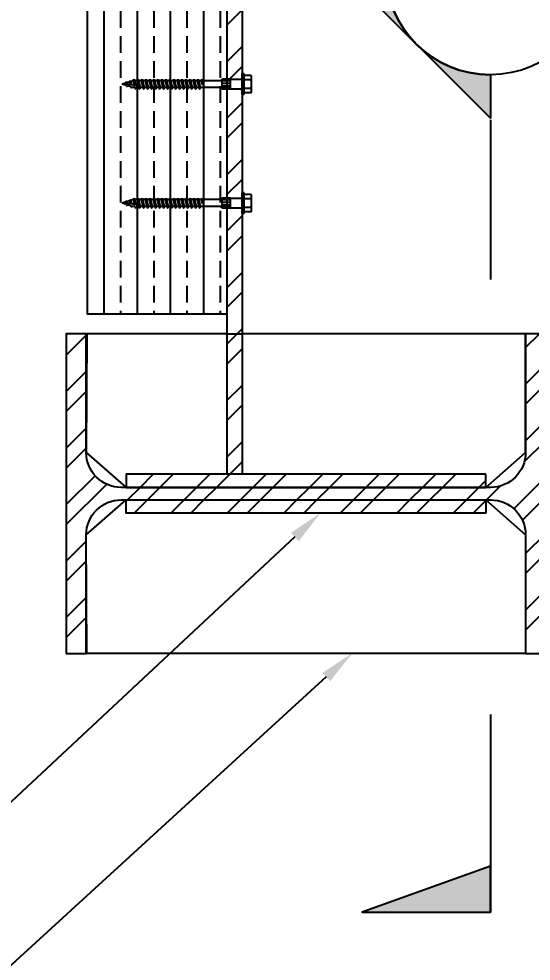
# Model space of a CAD drawing. Header units: inches. Extents: x -16404 to 14624, y -1591 to 16152.
# Drawn here: x -9013.46 to -9000.63, y 7972.56 to 7996.15 of the extents above; entities that cross this region are included whole.
import ezdxf
from ezdxf import colors
from ezdxf.entities.mleader import LeaderData, LeaderLine
from ezdxf.enums import TextEntityAlignment as Align
from ezdxf.math import Vec2, Vec3

# ---------------------------------------------------------------- set-up
doc = ezdxf.new("R2010")
doc.units = ezdxf.units.IN
doc.header["$LTSCALE"] = 24
doc.header["$MEASUREMENT"] = 0
doc.linetypes.add('HIDDEN8', pattern=[0.04625, 0.03125, -0.015])
doc.linetypes.add('PHANTOM2', pattern=[1.25, 0.625, -0.125, 0.125, -0.125, 0.125, -0.125])
doc.layers.get('0').update_dxf_attribs({"linetype": 'CONTINUOUS'})
for name, color, linetype in [('S-ANNO-NOTE', 4, 'CONTINUOUS'), ('S-DETL-SYMB', 4, 'CONTINUOUS'), ('S-DETL-SYMB @ 1', 4, 'CONTINUOUS'), ('S-FASTENERS', 1, 'CONTINUOUS'), ('S-SIMPSON', 2, 'CONTINUOUS'), ('S-STEEL', 4, 'CONTINUOUS'), ('S-WOOD', 3, 'CONTINUOUS')]:
    doc.layers.add(name, color=color, linetype=linetype)
doc.layers.add('S-HATCH1', color=1, linetype='CONTINUOUS', transparency=0.5)
doc.styles.add('Arial', font='arial.ttf', dxfattribs={"width": 0.85})
pattern_1 = [(45, (-12185.90695303211, 6181.636745891378), (-0.7071067811865476, 0.7071067811865476), []), (45, (-12185.90695303211, 6182.136745891378), (-0.7071067811865476, 0.7071067811865476), [])]

# ---------------------------------------------------------------- blocks, each defined once
blk = doc.blocks.new('_Integral')
at = {"color": 0, "linetype": 'ByBlock', "lineweight": -2}
for centre, start, end in [((0.44488802, -0.09133463), 101.9999999980396, 167.9999999799194), ((-0.44488802, 0.09133463), 282.0000000215427, 348.0000000034225)]:
    blk.add_arc(centre, 0.45416667, start, end, dxfattribs=at)
blk = doc.blocks.new('SDS.25X3-f')
at = {"layer": 'S-SIMPSON'}
for p, q in [((0.1623797632096284, 0.2400000000000091), (-0.1623797632096284, 0.2400000000000091)), ((0.2600000000002183, 0.04999999999995453), (-0.2600000000002183, 0.04999999999995453)), ((-0.2600000000002183, 0.04999999999995453), (-0.2600000000002183, 0)), ((0.2600000000002183, 0), (-0.2600000000002183, 0)), ((-0.2165063509460197, 0.2243750000000091), (-0.2165063509460197, 0.04999999999995453)), ((-0.1082531754732372, 0.2243750000000091), (-0.1082531754732372, 0.04999999999995453)), ((0.1082531754732372, 0.2243750000000091), (0.1082531754732372, 0.04999999999995453)), ((0.2165063509460197, 0.2243750000000091), (0.2165063509460197, 0.04999999999995453)), ((0.2600000000002183, 0.04999999999995453), (0.2600000000002183, 0)), ((-0.1258804245262581, -0.2860000000000582), (-0.1258804245262581, -0.5)), ((0.1258804245262581, -0.2860000000000582), (-0.1258804245262581, -0.2860000000000582)), ((-0.08226263163442127, -0.2860000000000582), (-0.08226263163442127, -0.5)), ((-0.0192194864666817, -0.2860000000000582), (-0.0192194864666817, -0.5)), ((0.04938128524008789, -0.2860000000000582), (0.04938128524008789, -0.5)), ((0.1017594231793737, -0.2860000000000582), (0.1017594231793737, -0.5)), ((0.1258804245262581, -0.2860000000000582), (0.1258804245262581, -0.5)), ((0.127595185885184, -0.5), (-0.1241656631673322, -0.5)), ((-0.08699999999998909, -0.5360000000000582), (-0.1230000000000473, -0.5)), ((-0.08699999999998909, -0.5360000000000582), (-0.08699999999998909, -1.000000024413566)), ((-0.08699999999998909, -0.5749316799353892), (-0.08699999999998909, -1.000000024413566)), ((0.1230000000000473, -0.5), (0.08699999999998909, -0.5360000000000582)), ((0.08699999999998909, -0.5315552426809518), (0.08699999999998909, -1.049999999999955)), ((0.08699999999998909, -0.5315552426809518), (0.08699999999998909, -1.049999999999955)), ((-0.08699999999998909, -1.024931679935435), (-0.1230000000000473, -0.9997242085598828)), ((-0.1230000000000473, -1.099724208559792), (0.08699999999998909, -1.049999999999955)), ((-0.1230000000000473, -1.099724208559792), (0.08699999999998909, -1.049999999999955)), ((0.1230000000000473, -1.056347771305582), (-0.1230000000000473, -1.099724208559792)), ((0.1230000000000473, -1.056347771305582), (-0.1230000000000473, -1.099724208559792)), ((-0.08699999999998909, -1.124931679935344), (-0.1230000000000473, -1.099724208559792)), ((-0.08699999999998909, -1.124931679935344), (-0.1230000000000473, -1.099724208559792)), ((-0.1230000000000473, -1.199724208559701), (0.08699999999998909, -1.150000000000091)), ((-0.1230000000000473, -1.199724208559701), (0.08699999999998909, -1.150000000000091)), ((-0.1230000000000473, -1.199724208559701), (0.08699999999998909, -1.150000000000091)), ((0.1230000000000473, -1.156347771305491), (-0.1230000000000473, -1.199724208559701)), ((0.1230000000000473, -1.156347771305491), (-0.1230000000000473, -1.199724208559701)), ((0.1230000000000473, -1.156347771305491), (-0.1230000000000473, -1.199724208559701)), ((-0.08699999999998909, -1.024931679935435), (5.779838829766959e-10, -1.003243461164175)), ((-0.08699999999998909, -1.024931679935435), (-0.08699999999998909, -1.091200058521054)), ((-0.08699999999998909, -1.024931679935435), (-0.08699999999998909, -1.091200058521054)), ((-0.08699999999998909, -1.024931679935435), (-0.08699999999998909, -1.091200058521054)), ((-0.08699999999998909, -1.024931679935435), (-0.08699999999998909, -1.091200058521054)), ((-0.08699999999998909, -1.024931679935435), (-0.08699999999998909, -1.091200058521054)), ((-0.08699999999998909, -1.024931679935435), (-0.08699999999998909, -1.091200058521054)), ((-0.08699999999998909, -1.024931679935435), (-0.08699999999998909, -1.091200058521054)), ((-0.08699999999998909, -1.024931679935435), (-0.08699999999998909, -1.091200058521054)), ((-0.08699999999998909, -1.124931679935344), (0.08699999999998909, -1.081555242681134)), ((-0.08699999999998909, -1.124931679935344), (0.08699999999998909, -1.081555242681134)), ((-0.08699999999998909, -1.124931679935344), (-0.08699999999998909, -1.191200058520963)), ((-0.08699999999998909, -1.124931679935344), (-0.08699999999998909, -1.191200058520963)), ((-0.08699999999998909, -1.124931679935344), (-0.08699999999998909, -1.191200058520963)), ((-0.08699999999998909, -1.124931679935344), (-0.08699999999998909, -1.191200058520963)), ((-0.08699999999998909, -1.124931679935344), (-0.08699999999998909, -1.191200058520963)), ((-0.08699999999998909, -1.124931679935344), (-0.08699999999998909, -1.191200058520963)), ((-0.08699999999998909, -1.124931679935344), (-0.08699999999998909, -1.191200058520963)), ((0.08699999999998909, -0.9815552426809973), (0.08699999999998909, -1.049999999999955)), ((0.08699999999998909, -0.9815552426809973), (0.08699999999998909, -1.049999999999955)), ((0.08699999999998909, -0.9815552426809973), (0.08699999999998909, -1.049999999999955)), ((0.08699999999998909, -0.9815552426809973), (0.08699999999998909, -1.049999999999955)), ((0.08699999999998909, -1.049999999999955), (0.1230000000000473, -1.056347771305582)), ((0.08699999999998909, -1.049999999999955), (0.1230000000000473, -1.056347771305582)), ((0.08699999999998909, -1.081555242681134), (0.1230000000000473, -1.056347771305582)), ((0.08699999999998909, -1.081555242681134), (0.1230000000000473, -1.056347771305582)), ((0.08699999999998909, -1.081555242681134), (0.08699999999998909, -1.150000000000091)), ((0.08699999999998909, -1.081555242681134), (0.08699999999998909, -1.150000000000091)), ((0.08699999999998909, -1.081555242681134), (0.08699999999998909, -1.150000000000091)), ((0.08699999999998909, -1.081555242681134), (0.08699999999998909, -1.150000000000091)), ((0.08699999999998909, -1.081555242681134), (0.08699999999998909, -1.150000000000091)), ((0.08699999999998909, -1.081555242681134), (0.08699999999998909, -1.150000000000091)), ((0.08699999999998909, -1.081555242681134), (0.08699999999998909, -1.150000000000091)), ((0.08699999999998909, -1.150000000000091), (0.1230000000000473, -1.156347771305491)), ((0.08699999999998909, -1.150000000000091), (0.1230000000000473, -1.156347771305491)), ((0.08699999999998909, -1.150000000000091), (0.1230000000000473, -1.156347771305491)), ((0.08699999999998909, -1.181555242681043), (0.1230000000000473, -1.156347771305491)), ((0.08699999999998909, -1.181555242681043), (0.1230000000000473, -1.156347771305491)), ((0.08699999999998909, -1.181555242681043), (0.1230000000000473, -1.156347771305491)), ((-0.08699999999998909, -1.224931679935253), (-0.1230000000000473, -1.199724208559701)), ((-0.08699999999998909, -1.224931679935253), (-0.1230000000000473, -1.199724208559701)), ((-0.08699999999998909, -1.224931679935253), (-0.1230000000000473, -1.199724208559701)), ((-0.1230000000000473, -1.299724208559837), (0.08699999999998909, -1.25)), ((-0.1230000000000473, -1.299724208559837), (0.08699999999998909, -1.25)), ((-0.1230000000000473, -1.299724208559837), (0.08699999999998909, -1.25)), ((0.1230000000000473, -1.2563477713054), (-0.1230000000000473, -1.299724208559837)), ((0.1230000000000473, -1.2563477713054), (-0.1230000000000473, -1.299724208559837)), ((0.1230000000000473, -1.2563477713054), (-0.1230000000000473, -1.299724208559837)), ((-0.08699999999998909, -1.324931679935389), (-0.1230000000000473, -1.299724208559837)), ((-0.08699999999998909, -1.324931679935389), (-0.1230000000000473, -1.299724208559837)), ((-0.08699999999998909, -1.324931679935389), (-0.1230000000000473, -1.299724208559837)), ((-0.1230000000000473, -1.399724208559746), (0.08699999999998909, -1.349999999999909)), ((-0.1230000000000473, -1.399724208559746), (0.08699999999998909, -1.349999999999909)), ((-0.1230000000000473, -1.399724208559746), (0.08699999999998909, -1.349999999999909)), ((-0.1230000000000473, -1.399724208559746), (0.08699999999998909, -1.349999999999909)), ((0.1230000000000473, -1.356347771305536), (-0.1230000000000473, -1.399724208559746)), ((0.1230000000000473, -1.356347771305536), (-0.1230000000000473, -1.399724208559746)), ((0.1230000000000473, -1.356347771305536), (-0.1230000000000473, -1.399724208559746)), ((0.1230000000000473, -1.356347771305536), (-0.1230000000000473, -1.399724208559746)), ((-0.08699999999998909, -1.424931679935298), (-0.1230000000000473, -1.399724208559746)), ((-0.08699999999998909, -1.424931679935298), (-0.1230000000000473, -1.399724208559746)), ((-0.08699999999998909, -1.424931679935298), (-0.1230000000000473, -1.399724208559746)), ((-0.08699999999998909, -1.424931679935298), (-0.1230000000000473, -1.399724208559746)), ((-0.08699999999998909, -1.224931679935253), (0.08699999999998909, -1.181555242681043)), ((-0.08699999999998909, -1.224931679935253), (0.08699999999998909, -1.181555242681043)), ((-0.08699999999998909, -1.224931679935253), (0.08699999999998909, -1.181555242681043)), ((-0.08699999999998909, -1.224931679935253), (-0.08699999999998909, -1.291200058520872)), ((-0.08699999999998909, -1.224931679935253), (-0.08699999999998909, -1.291200058520872)), ((-0.08699999999998909, -1.224931679935253), (-0.08699999999998909, -1.291200058520872)), ((-0.08699999999998909, -1.224931679935253), (-0.08699999999998909, -1.291200058520872)), ((-0.08699999999998909, -1.224931679935253), (-0.08699999999998909, -1.291200058520872)), ((-0.08699999999998909, -1.324931679935389), (0.08699999999998909, -1.281555242680952)), ((-0.08699999999998909, -1.324931679935389), (0.08699999999998909, -1.281555242680952)), ((-0.08699999999998909, -1.324931679935389), (0.08699999999998909, -1.281555242680952)), ((-0.08699999999998909, -1.324931679935389), (-0.08699999999998909, -1.391200058521008)), ((-0.08699999999998909, -1.324931679935389), (-0.08699999999998909, -1.391200058521008)), ((-0.08699999999998909, -1.324931679935389), (-0.08699999999998909, -1.391200058521008)), ((-0.08699999999998909, -1.324931679935389), (-0.08699999999998909, -1.391200058521008)), ((-0.08699999999998909, -1.324931679935389), (-0.08699999999998909, -1.391200058521008)), ((-0.08699999999998909, -1.324931679935389), (-0.08699999999998909, -1.391200058521008)), ((-0.08699999999998909, -1.324931679935389), (-0.08699999999998909, -1.391200058521008)), ((-0.08699999999998909, -1.324931679935389), (-0.08699999999998909, -1.391200058521008)), ((-0.08699999999998909, -1.424931679935298), (0.08699999999998909, -1.381555242681088)), ((-0.08699999999998909, -1.424931679935298), (0.08699999999998909, -1.381555242681088)), ((-0.08699999999998909, -1.424931679935298), (0.08699999999998909, -1.381555242681088)), ((-0.08699999999998909, -1.424931679935298), (0.08699999999998909, -1.381555242681088)), ((0.08699999999998909, -1.181555242681043), (0.08699999999998909, -1.25)), ((0.08699999999998909, -1.181555242681043), (0.08699999999998909, -1.25)), ((0.08699999999998909, -1.181555242681043), (0.08699999999998909, -1.25)), ((0.08699999999998909, -1.181555242681043), (0.08699999999998909, -1.25)), ((0.08699999999998909, -1.181555242681043), (0.08699999999998909, -1.25)), ((0.08699999999998909, -1.25), (0.1230000000000473, -1.2563477713054)), ((0.08699999999998909, -1.25), (0.1230000000000473, -1.2563477713054)), ((0.08699999999998909, -1.25), (0.1230000000000473, -1.2563477713054)), ((0.08699999999998909, -1.281555242680952), (0.1230000000000473, -1.2563477713054)), ((0.08699999999998909, -1.281555242680952), (0.1230000000000473, -1.2563477713054)), ((0.08699999999998909, -1.281555242680952), (0.1230000000000473, -1.2563477713054)), ((0.08699999999998909, -1.281555242680952), (0.08699999999998909, -1.349999999999909)), ((0.08699999999998909, -1.281555242680952), (0.08699999999998909, -1.349999999999909)), ((0.08699999999998909, -1.281555242680952), (0.08699999999998909, -1.349999999999909)), ((0.08699999999998909, -1.281555242680952), (0.08699999999998909, -1.349999999999909)), ((0.08699999999998909, -1.281555242681179), (0.08699999999998909, -1.349999999999909)), ((0.08699999999998909, -1.281555242681179), (0.08699999999998909, -1.349999999999909)), ((0.08699999999998909, -1.281555242680952), (0.08699999999998909, -1.349999999999909)), ((0.08699999999998909, -1.281555242680952), (0.08699999999998909, -1.349999999999909)), ((0.08699999999998909, -1.349999999999909), (0.1230000000000473, -1.356347771305536)), ((0.08699999999998909, -1.349999999999909), (0.1230000000000473, -1.356347771305536)), ((0.08699999999998909, -1.349999999999909), (0.1230000000000473, -1.356347771305536)), ((0.08699999999998909, -1.349999999999909), (0.1230000000000473, -1.356347771305536)), ((0.08699999999998909, -1.381555242681088), (0.1230000000000473, -1.356347771305536)), ((0.08699999999998909, -1.381555242681088), (0.1230000000000473, -1.356347771305536)), ((0.08699999999998909, -1.381555242681088), (0.1230000000000473, -1.356347771305536)), ((0.08699999999998909, -1.381555242681088), (0.1230000000000473, -1.356347771305536)), ((0.08699999999998909, -1.381555242681088), (0.08699999999998909, -1.450000000000045)), ((0.08699999999998909, -1.381555242681088), (0.08699999999998909, -1.450000000000045)), ((0.08699999999998909, -1.381555242681088), (0.08699999999998909, -1.450000000000045)), ((0.08699999999998909, -1.381555242681088), (0.08699999999998909, -1.450000000000045)), ((0.08699999999998909, -1.381555242681088), (0.08699999999998909, -1.450000000000045)), ((0.08699999999998909, -1.381555242681088), (0.08699999999998909, -1.450000000000045)), ((-0.1230000000000473, -1.499724208559883), (0.08699999999998909, -1.450000000000045)), ((-0.1230000000000473, -1.499724208559883), (0.08699999999998909, -1.450000000000045)), ((-0.1230000000000473, -1.499724208559883), (0.08699999999998909, -1.450000000000045)), ((-0.1230000000000473, -1.499724208559883), (0.08699999999998909, -1.450000000000045)), ((0.1230000000000473, -1.456347771305445), (-0.1230000000000473, -1.499724208559883)), ((0.1230000000000473, -1.456347771305445), (-0.1230000000000473, -1.499724208559883)), ((0.1230000000000473, -1.456347771305445), (-0.1230000000000473, -1.499724208559883)), ((0.1230000000000473, -1.456347771305445), (-0.1230000000000473, -1.499724208559883)), ((-0.08699999999998909, -1.524931679935435), (-0.1230000000000473, -1.499724208559883)), ((-0.08699999999998909, -1.524931679935435), (-0.1230000000000473, -1.499724208559883)), ((-0.08699999999998909, -1.524931679935435), (-0.1230000000000473, -1.499724208559883)), ((-0.08699999999998909, -1.524931679935435), (-0.1230000000000473, -1.499724208559883)), ((-0.08699999999998909, -1.524931679935435), (-0.1230000000000473, -1.499724208559883)), ((-0.1230000000000473, -1.599724208559792), (0.08699999999998909, -1.549999999999955)), ((-0.1230000000000473, -1.599724208559792), (0.08699999999998909, -1.549999999999955)), ((-0.1230000000000473, -1.599724208559792), (0.08699999999998909, -1.549999999999955)), ((-0.1230000000000473, -1.599724208559792), (0.08699999999998909, -1.549999999999955)), ((0.1230000000000473, -1.556347771305582), (-0.1230000000000473, -1.599724208559792)), ((0.1230000000000473, -1.556347771305582), (-0.1230000000000473, -1.599724208559792)), ((0.1230000000000473, -1.556347771305582), (-0.1230000000000473, -1.599724208559792)), ((0.1230000000000473, -1.556347771305582), (-0.1230000000000473, -1.599724208559792)), ((-0.08699999999998909, -1.624931679935344), (-0.1230000000000473, -1.599724208559792)), ((-0.08699999999998909, -1.624931679935344), (-0.1230000000000473, -1.599724208559792)), ((-0.08699999999998909, -1.624931679935344), (-0.1230000000000473, -1.599724208559792)), ((-0.08699999999998909, -1.624931679935344), (-0.1230000000000473, -1.599724208559792)), ((-0.1230000000000473, -1.699724208559701), (0.08699999999998909, -1.650000000000091)), ((-0.1230000000000473, -1.699724208559701), (0.08699999999998909, -1.650000000000091)), ((-0.1230000000000473, -1.699724208559701), (0.08699999999998909, -1.650000000000091)), ((-0.1230000000000473, -1.699724208559701), (0.08699999999998909, -1.650000000000091)), ((-0.1230000000000473, -1.699724208559701), (0.08699999999998909, -1.650000000000091)), ((-0.08699999999998909, -1.424931679935298), (-0.08699999999998909, -1.491200058520917)), ((-0.08699999999998909, -1.424931679935298), (-0.08699999999998909, -1.491200058520917)), ((-0.08699999999998909, -1.424931679935298), (-0.08699999999998909, -1.491200058520917)), ((-0.08699999999998909, -1.424931679935298), (-0.08699999999998909, -1.491200058520917)), ((-0.08699999999998909, -1.424931679935298), (-0.08699999999998909, -1.491200058520917)), ((-0.08699999999998909, -1.424931679935298), (-0.08699999999998909, -1.491200058520917)), ((-0.08699999999998909, -1.524931679935435), (0.08699999999998909, -1.481555242680997)), ((-0.08699999999998909, -1.524931679935435), (0.08699999999998909, -1.481555242680997)), ((-0.08699999999998909, -1.524931679935435), (0.08699999999998909, -1.481555242680997)), ((-0.08699999999998909, -1.524931679935435), (0.08699999999998909, -1.481555242680997)), ((-0.08699999999998909, -1.524931679935435), (5.779838829766959e-10, -1.503243461164175)), ((-0.08699999999998909, -1.524931679935435), (-0.08699999999998909, -1.591200058521054)), ((-0.08699999999998909, -1.524931679935435), (-0.08699999999998909, -1.591200058521054)), ((-0.08699999999998909, -1.524931679935207), (-0.08699999999998909, -1.591200058521054)), ((-0.08699999999998909, -1.524931679935435), (-0.08699999999998909, -1.591200058521054)), ((-0.08699999999998909, -1.524931679935435), (-0.08699999999998909, -1.591200058521054)), ((-0.08699999999998909, -1.524931679935435), (-0.08699999999998909, -1.591200058521054)), ((-0.08699999999998909, -1.524931679935435), (-0.08699999999998909, -1.591200058521054)), ((-0.08699999999998909, -1.624931679935344), (0.08699999999998909, -1.581555242681134)), ((-0.08699999999998909, -1.624931679935344), (0.08699999999998909, -1.581555242681134)), ((-0.08699999999998909, -1.624931679935344), (0.08699999999998909, -1.581555242681134)), ((-0.08699999999998909, -1.624931679935344), (0.08699999999998909, -1.581555242681134)), ((-0.08699999999998909, -1.624931679935344), (-0.08699999999998909, -1.691200058520963)), ((-0.08699999999998909, -1.624931679935344), (-0.08699999999998909, -1.691200058520963)), ((-0.08699999999998909, -1.624931679935344), (-0.08699999999998909, -1.691200058520963)), ((-0.08699999999998909, -1.624931679935344), (-0.08699999999998909, -1.691200058520963)), ((-0.08699999999998909, -1.624931679935344), (-0.08699999999998909, -1.691200058520963)), ((-0.08699999999998909, -1.624931679935344), (-0.08699999999998909, -1.691200058520963)), ((-0.08699999999998909, -1.624931679935344), (-0.08699999999998909, -1.691200058520963)), ((0.08699999999998909, -1.450000000000045), (0.1230000000000473, -1.456347771305445)), ((0.08699999999998909, -1.450000000000045), (0.1230000000000473, -1.456347771305445)), ((0.08699999999998909, -1.450000000000045), (0.1230000000000473, -1.456347771305445)), ((0.08699999999998909, -1.450000000000045), (0.1230000000000473, -1.456347771305445)), ((0.08699999999998909, -1.481555242680997), (0.1230000000000473, -1.456347771305445)), ((0.08699999999998909, -1.481555242680997), (0.1230000000000473, -1.456347771305445)), ((0.08699999999998909, -1.481555242680997), (0.1230000000000473, -1.456347771305445)), ((0.08699999999998909, -1.481555242680997), (0.1230000000000473, -1.456347771305445)), ((0.08699999999998909, -1.481555242680997), (0.08699999999998909, -1.549999999999955)), ((0.08699999999998909, -1.481555242680997), (0.08699999999998909, -1.549999999999955)), ((0.08699999999998909, -1.481555242680997), (0.08699999999998909, -1.549999999999955)), ((0.08699999999998909, -1.481555242680997), (0.08699999999998909, -1.549999999999955)), ((0.08699999999998909, -1.481555242680997), (0.08699999999998909, -1.549999999999955)), ((0.08699999999998909, -1.481555242680997), (0.08699999999998909, -1.549999999999955)), ((0.08699999999998909, -1.481555242680997), (0.08699999999998909, -1.549999999999955)), ((0.08699999999998909, -1.549999999999955), (0.1230000000000473, -1.556347771305582)), ((0.08699999999998909, -1.549999999999955), (0.1230000000000473, -1.556347771305582)), ((0.08699999999998909, -1.549999999999955), (0.1230000000000473, -1.556347771305582)), ((0.08699999999998909, -1.549999999999955), (0.1230000000000473, -1.556347771305582)), ((0.08699999999998909, -1.581555242681134), (0.1230000000000473, -1.556347771305582)), ((0.08699999999998909, -1.581555242681134), (0.1230000000000473, -1.556347771305582)), ((0.08699999999998909, -1.581555242681134), (0.1230000000000473, -1.556347771305582)), ((0.08699999999998909, -1.581555242681134), (0.1230000000000473, -1.556347771305582)), ((0.08699999999998909, -1.581555242681134), (0.08699999999998909, -1.650000000000091)), ((0.08699999999998909, -1.581555242681134), (0.08699999999998909, -1.650000000000091)), ((0.08699999999998909, -1.581555242681134), (0.08699999999998909, -1.650000000000091)), ((0.08699999999998909, -1.581555242681134), (0.08699999999998909, -1.650000000000091)), ((0.08699999999998909, -1.581555242681134), (0.08699999999998909, -1.650000000000091)), ((0.08699999999998909, -1.581555242681134), (0.08699999999998909, -1.650000000000091)), ((0.08699999999998909, -1.581555242681134), (0.08699999999998909, -1.650000000000091)), ((0.08699999999998909, -1.650000000000091), (0.1230000000000473, -1.656347771305491)), ((0.08699999999998909, -1.650000000000091), (0.1230000000000473, -1.656347771305491)), ((0.08699999999998909, -1.650000000000091), (0.1230000000000473, -1.656347771305491)), ((0.08699999999998909, -1.650000000000091), (0.1230000000000473, -1.656347771305491)), ((0.08699999999998909, -1.650000000000091), (0.1230000000000473, -1.656347771305491)), ((0.1230000000000473, -1.656347771305491), (-0.1230000000000473, -1.699724208559701)), ((0.1230000000000473, -1.656347771305491), (-0.1230000000000473, -1.699724208559701)), ((0.1230000000000473, -1.656347771305491), (-0.1230000000000473, -1.699724208559701)), ((0.1230000000000473, -1.656347771305491), (-0.1230000000000473, -1.699724208559701)), ((0.1230000000000473, -1.656347771305491), (-0.1230000000000473, -1.699724208559701)), ((-0.08699999999998909, -1.724931679935253), (-0.1230000000000473, -1.699724208559701)), ((-0.08699999999998909, -1.724931679935253), (-0.1230000000000473, -1.699724208559701)), ((-0.08699999999998909, -1.724931679935253), (-0.1230000000000473, -1.699724208559701)), ((-0.08699999999998909, -1.724931679935253), (-0.1230000000000473, -1.699724208559701)), ((-0.08699999999998909, -1.724931679935253), (-0.1230000000000473, -1.699724208559701)), ((-0.1230000000000473, -1.799724208559837), (0.08699999999998909, -1.75)), ((-0.1230000000000473, -1.799724208559837), (0.08699999999998909, -1.75)), ((-0.1230000000000473, -1.799724208559837), (0.08699999999998909, -1.75)), ((-0.1230000000000473, -1.799724208559837), (0.08699999999998909, -1.75)), ((0.1230000000000473, -1.7563477713054), (-0.1230000000000473, -1.799724208559837)), ((0.1230000000000473, -1.7563477713054), (-0.1230000000000473, -1.799724208559837)), ((0.1230000000000473, -1.7563477713054), (-0.1230000000000473, -1.799724208559837)), ((0.1230000000000473, -1.7563477713054), (-0.1230000000000473, -1.799724208559837)), ((-0.08699999999998909, -1.824931679935389), (-0.1230000000000473, -1.799724208559837)), ((-0.08699999999998909, -1.824931679935389), (-0.1230000000000473, -1.799724208559837)), ((-0.08699999999998909, -1.824931679935389), (-0.1230000000000473, -1.799724208559837)), ((-0.08699999999998909, -1.824931679935389), (-0.1230000000000473, -1.799724208559837)), ((-0.1230000000000473, -1.899724208559746), (0.08699999999998909, -1.849999999999909)), ((-0.1230000000000473, -1.899724208559746), (0.08699999999998909, -1.849999999999909)), ((-0.1230000000000473, -1.899724208559746), (0.08699999999998909, -1.849999999999909)), ((-0.1230000000000473, -1.899724208559746), (0.08699999999998909, -1.849999999999909)), ((0.1230000000000473, -1.856347771305536), (-0.1230000000000473, -1.899724208559746)), ((0.1230000000000473, -1.856347771305536), (-0.1230000000000473, -1.899724208559746)), ((0.1230000000000473, -1.856347771305536), (-0.1230000000000473, -1.899724208559746)), ((0.1230000000000473, -1.856347771305536), (-0.1230000000000473, -1.899724208559746)), ((-0.08699999999998909, -1.724931679935253), (0.08699999999998909, -1.681555242681043)), ((-0.08699999999998909, -1.724931679935253), (0.08699999999998909, -1.681555242681043)), ((-0.08699999999998909, -1.724931679935253), (0.08699999999998909, -1.681555242681043)), ((-0.08699999999998909, -1.724931679935253), (0.08699999999998909, -1.681555242681043)), ((-0.08699999999998909, -1.724931679935253), (0.08699999999998909, -1.681555242681043)), ((-0.08699999999998909, -1.724931679935253), (-0.08699999999998909, -1.791200058520872)), ((-0.08699999999998909, -1.724931679935253), (-0.08699999999998909, -1.791200058520872)), ((-0.08699999999998909, -1.724931679935253), (-0.08699999999998909, -1.791200058520872)), ((-0.08699999999998909, -1.724931679935253), (-0.08699999999998909, -1.791200058520872)), ((-0.08699999999998909, -1.824931679935389), (0.08699999999998909, -1.781555242680952)), ((-0.08699999999998909, -1.824931679935389), (0.08699999999998909, -1.781555242680952)), ((-0.08699999999998909, -1.824931679935389), (0.08699999999998909, -1.781555242680952)), ((-0.08699999999998909, -1.824931679935389), (0.08699999999998909, -1.781555242680952)), ((-0.08699999999998909, -1.824931679935389), (-0.08699999999998909, -1.891200058521008)), ((-0.08699999999998909, -1.824931679935389), (-0.08699999999998909, -1.891200058521008)), ((-0.08699999999998909, -1.824931679935389), (-0.08699999999998909, -1.891200058521008)), ((-0.08699999999998909, -1.824931679935389), (-0.08699999999998909, -1.891200058521008)), ((-0.08699999999998909, -1.824931679935389), (-0.08699999999998909, -1.891200058521008)), ((-0.08699999999998909, -1.824931679935389), (-0.08699999999998909, -1.891200058521008)), ((-0.08699999999998909, -1.924931679935298), (0.08699999999998909, -1.881555242681088)), ((-0.08699999999998909, -1.924931679935298), (0.08699999999998909, -1.881555242681088)), ((-0.08699999999998909, -1.924931679935298), (0.08699999999998909, -1.881555242681088)), ((-0.08699999999998909, -1.924931679935298), (0.08699999999998909, -1.881555242681088)), ((0.08699999999998909, -1.681555242681043), (0.1230000000000473, -1.656347771305491)), ((0.08699999999998909, -1.681555242681043), (0.1230000000000473, -1.656347771305491)), ((0.08699999999998909, -1.681555242681043), (0.1230000000000473, -1.656347771305491)), ((0.08699999999998909, -1.681555242681043), (0.1230000000000473, -1.656347771305491)), ((0.08699999999998909, -1.681555242681043), (0.1230000000000473, -1.656347771305491)), ((0.08699999999998909, -1.681555242681043), (0.08699999999998909, -1.75)), ((0.08699999999998909, -1.681555242681043), (0.08699999999998909, -1.75)), ((0.08699999999998909, -1.681555242681043), (0.08699999999998909, -1.75)), ((0.08699999999998909, -1.681555242681043), (0.08699999999998909, -1.75)), ((0.08699999999998909, -1.75), (0.1230000000000473, -1.7563477713054)), ((0.08699999999998909, -1.75), (0.1230000000000473, -1.7563477713054)), ((0.08699999999998909, -1.75), (0.1230000000000473, -1.7563477713054)), ((0.08699999999998909, -1.75), (0.1230000000000473, -1.7563477713054)), ((0.08699999999998909, -1.781555242680952), (0.1230000000000473, -1.7563477713054)), ((0.08699999999998909, -1.781555242680952), (0.1230000000000473, -1.7563477713054)), ((0.08699999999998909, -1.781555242680952), (0.1230000000000473, -1.7563477713054)), ((0.08699999999998909, -1.781555242680952), (0.1230000000000473, -1.7563477713054)), ((0.08699999999998909, -1.781555242680952), (0.08699999999998909, -1.849999999999909)), ((0.08699999999998909, -1.781555242680952), (0.08699999999998909, -1.849999999999909)), ((0.08699999999998909, -1.781555242681179), (0.08699999999998909, -1.849999999999909)), ((0.08699999999998909, -1.781555242681179), (0.08699999999998909, -1.849999999999909)), ((0.08699999999998909, -1.781555242680952), (0.08699999999998909, -1.849999999999909)), ((0.08699999999998909, -1.781555242680952), (0.08699999999998909, -1.849999999999909)), ((0.08699999999998909, -1.849999999999909), (0.1230000000000473, -1.856347771305536)), ((0.08699999999998909, -1.849999999999909), (0.1230000000000473, -1.856347771305536)), ((0.08699999999998909, -1.849999999999909), (0.1230000000000473, -1.856347771305536)), ((0.08699999999998909, -1.849999999999909), (0.1230000000000473, -1.856347771305536)), ((0.08699999999998909, -1.881555242681088), (0.1230000000000473, -1.856347771305536)), ((0.08699999999998909, -1.881555242681088), (0.1230000000000473, -1.856347771305536)), ((0.08699999999998909, -1.881555242681088), (0.1230000000000473, -1.856347771305536)), ((0.08699999999998909, -1.881555242681088), (0.1230000000000473, -1.856347771305536)), ((0.08699999999998909, -1.881555242681088), (0.08699999999998909, -1.950000000000045)), ((0.08699999999998909, -1.881555242681088), (0.08699999999998909, -1.950000000000045)), ((0.08699999999998909, -1.881555242681088), (0.08699999999998909, -1.950000000000045)), ((0.08699999999998909, -1.881555242681088), (0.08699999999998909, -1.950000000000045)), ((-0.08699999999998909, -1.924931679935298), (-0.1230000000000473, -1.899724208559746)), ((-0.08699999999998909, -1.924931679935298), (-0.1230000000000473, -1.899724208559746)), ((-0.08699999999998909, -1.924931679935298), (-0.1230000000000473, -1.899724208559746)), ((-0.08699999999998909, -1.924931679935298), (-0.1230000000000473, -1.899724208559746)), ((-0.1230000000000473, -1.999724208559883), (0.08699999999998909, -1.950000000000045)), ((-0.1230000000000473, -1.999724208559883), (0.08699999999998909, -1.950000000000045)), ((-0.1230000000000473, -1.999724208559883), (0.08699999999998909, -1.950000000000045)), ((-0.1230000000000473, -1.999724208559883), (0.08699999999998909, -1.950000000000045)), ((0.1230000000000473, -1.956347771305445), (-0.1230000000000473, -1.999724208559883)), ((0.1230000000000473, -1.956347771305445), (-0.1230000000000473, -1.999724208559883)), ((0.1230000000000473, -1.956347771305445), (-0.1230000000000473, -1.999724208559883)), ((0.1230000000000473, -1.956347771305445), (-0.1230000000000473, -1.999724208559883)), ((-0.08699999999998909, -2.024931679935435), (-0.1230000000000473, -1.999724208559883)), ((-0.08699999999998909, -2.024931679935435), (-0.1230000000000473, -1.999724208559883)), ((-0.08699999999998909, -2.024931679935435), (-0.1230000000000473, -1.999724208559883)), ((-0.08699999999998909, -2.024931679935435), (-0.1230000000000473, -1.999724208559883)), ((-0.1230000000000473, -2.099724208559792), (0.08699999999998909, -2.049999999999955)), ((-0.1230000000000473, -2.099724208559792), (0.08699999999998909, -2.049999999999955)), ((0.1230000000000473, -2.056347771305582), (-0.1230000000000473, -2.099724208559792)), ((0.1230000000000473, -2.056347771305582), (-0.1230000000000473, -2.099724208559792)), ((-0.08699999999998909, -2.124931679935344), (-0.1230000000000473, -2.099724208559792)), ((-0.08699999999998909, -2.124931679935344), (-0.1230000000000473, -2.099724208559792)), ((-0.08699999999998909, -1.924931679935298), (-0.08699999999998909, -1.991200058520917)), ((-0.08699999999998909, -1.924931679935298), (-0.08699999999998909, -1.991200058520917)), ((-0.08699999999998909, -1.924931679935298), (-0.08699999999998909, -1.991200058520917)), ((-0.08699999999998909, -1.924931679935298), (-0.08699999999998909, -1.991200058520917)), ((-0.08699999999998909, -2.024931679935435), (0.08699999999998909, -1.981555242680997)), ((-0.08699999999998909, -2.024931679935435), (0.08699999999998909, -1.981555242680997)), ((-0.08699999999998909, -2.024931679935435), (0.08699999999998909, -1.981555242680997)), ((-0.08699999999998909, -2.024931679935435), (0.08699999999998909, -1.981555242680997)), ((-0.08699999999998909, -2.024931679935435), (-0.08699999999998909, -2.091200058521054)), ((-0.08699999999998909, -2.124931679935344), (0.08699999999998909, -2.081555242681134)), ((-0.08699999999998909, -2.124931679935344), (0.08699999999998909, -2.081555242681134)), ((0.08699999999998909, -1.950000000000045), (0.1230000000000473, -1.956347771305445)), ((0.08699999999998909, -1.950000000000045), (0.1230000000000473, -1.956347771305445)), ((0.08699999999998909, -1.950000000000045), (0.1230000000000473, -1.956347771305445)), ((0.08699999999998909, -1.950000000000045), (0.1230000000000473, -1.956347771305445)), ((0.08699999999998909, -1.981555242680997), (0.1230000000000473, -1.956347771305445)), ((0.08699999999998909, -1.981555242680997), (0.1230000000000473, -1.956347771305445)), ((0.08699999999998909, -1.981555242680997), (0.1230000000000473, -1.956347771305445)), ((0.08699999999998909, -1.981555242680997), (0.1230000000000473, -1.956347771305445)), ((0.08699999999998909, -1.981555242680997), (0.08699999999998909, -2.049999999999955)), ((0.08699999999998909, -2.049999999999955), (0.1230000000000473, -2.056347771305582)), ((0.08699999999998909, -2.049999999999955), (0.1230000000000473, -2.056347771305582)), ((0.08699999999998909, -2.081555242681134), (0.1230000000000473, -2.056347771305582)), ((0.08699999999998909, -2.081555242681134), (0.1230000000000473, -2.056347771305582)), ((0.08699999999998909, -2.081555242681134), (0.08699999999998909, -2.150000000000091)), ((0.08699999999998909, -2.081555242681134), (0.08699999999998909, -2.150000000000091)), ((-0.1230000000000473, -2.199724208559701), (0.08699999999998909, -2.150000000000091)), ((-0.1230000000000473, -2.199724208559701), (0.08699999999998909, -2.150000000000091)), ((0.1230000000000473, -2.156347771305491), (-0.1230000000000473, -2.199724208559701)), ((0.1230000000000473, -2.156347771305491), (-0.1230000000000473, -2.199724208559701)), ((-0.08699999999998909, -2.224931679935253), (-0.1230000000000473, -2.199724208559701)), ((-0.08699999999998909, -2.224931679935253), (-0.1230000000000473, -2.199724208559701)), ((-0.1230000000000473, -2.299724208559837), (0.08699999999998909, -2.25)), ((0.1230000000000473, -2.2563477713054), (-0.1230000000000473, -2.299724208559837)), ((-0.08699999999998909, -2.324931679935389), (-0.1230000000000473, -2.299724208559837)), ((-0.1230000000000473, -2.399724208559746), (0.08699999999998909, -2.349999999999909)), ((0.1230000000000473, -2.356347771305536), (-0.1230000000000473, -2.399724208559746)), ((-0.08699999999998909, -2.124931679935344), (-0.08699999999998909, -2.191200058520963)), ((-0.08699999999998909, -2.124931679935344), (-0.08699999999998909, -2.191200058520963)), ((-0.08699999999998909, -2.224931679935253), (0.08699999999998909, -2.181555242681043)), ((-0.08699999999998909, -2.224931679935253), (0.08699999999998909, -2.181555242681043)), ((-0.08699999999998909, -2.224931679935253), (-0.08699999999998909, -2.291200058520872)), ((-0.08699999999998909, -2.324931679935389), (0.08699999999998909, -2.281555242680952)), ((-0.08699999999998909, -2.324931679935389), (-0.08699999999998909, -2.391200058521008)), ((0.08699999999998909, -2.150000000000091), (0.1230000000000473, -2.156347771305491)), ((0.08699999999998909, -2.150000000000091), (0.1230000000000473, -2.156347771305491)), ((0.08699999999998909, -2.181555242681043), (0.1230000000000473, -2.156347771305491)), ((0.08699999999998909, -2.181555242681043), (0.1230000000000473, -2.156347771305491)), ((0.08699999999998909, -2.181555242681043), (0.08699999999998909, -2.25)), ((0.08699999999998909, -2.25), (0.1230000000000473, -2.2563477713054)), ((0.08699999999998909, -2.281555242680952), (0.1230000000000473, -2.2563477713054)), ((0.08699999999998909, -2.281555242680952), (0.08699999999998909, -2.349999999999909)), ((0.08699999999998909, -2.349999999999909), (0.1230000000000473, -2.356347771305536)), ((0.08699999999998909, -2.381555242681088), (0.1230000000000473, -2.356347771305536)), ((-0.08699999999998909, -2.424931679935298), (-0.1230000000000473, -2.399724208559746)), ((-0.1230000000000473, -2.499724208559883), (0.08699999999998909, -2.450000000000045)), ((0.1230000000000473, -2.456347771305445), (-0.1230000000000473, -2.499724208559883)), ((-0.08699999999998909, -2.524931679935435), (-0.1230000000000473, -2.499724208559883)), ((-0.1230000000000473, -2.599724208559792), (0.07870042013564671, -2.551965190667261)), ((0.07369786389062938, -2.565041068108258), (-0.1230000000000473, -2.599724208559792)), ((-0.08699999999998909, -2.424931679935298), (0.08699999999998909, -2.381555242681088)), ((-0.08699999999998909, -2.424931679935298), (-0.08699999999998909, -2.491200058520917)), ((-0.08699999999998909, -2.524931679935435), (0.08699999999998909, -2.481555242680997)), ((-0.08699999999998909, -2.524931679935435), (-0.08699999999998909, -2.591200058521054)), ((-0.08699999999998909, -2.624931679935344), (0.06575250081914419, -2.586852028974363)), ((0.08699999999998909, -2.381555242681088), (0.08699999999998909, -2.450000000000045)), ((0.08699999999998909, -2.450000000000045), (0.1230000000000473, -2.456347771305445)), ((0.08699999999998909, -2.481555242680997), (0.1230000000000473, -2.456347771305445)), ((0.08699999999998909, -2.481555242680997), (0.08699999999998909, -2.549999999999955)), ((0.08699999999998909, -2.549999999999955), (0.1230000000000473, -2.556347771305582)), ((0.08699999999998909, -2.581555242681134), (0.1230000000000473, -2.556347771305582)), ((0.08699999999998909, -2.581555242681134), (0.08699999999998909, -2.650000000000091)), ((-0.08699999999998909, -2.624931679935344), (-0.1230000000000473, -2.599724208559792)), ((-0.1227451204231329, -2.699663857677706), (0.04247382503626795, -2.660542994334492)), ((0.03958789258331308, -2.671055576360914), (-0.1227451204231329, -2.699663857677706)), ((-0.08674847800375574, -2.724868978049926), (-0.1227451204231329, -2.699663857677706)), ((-0.09312269371639559, -2.792649801850985), (0.01818178186795194, -2.766294911576779)), ((0.01662323167784052, -2.775104865681215), (-0.09312269371639559, -2.792649801850985)), ((-0.05751627358949918, -2.817581685632604), (-0.09312269371639559, -2.792649801850985)), ((-0.08699999999998909, -2.624931679935344), (-0.08699999999998909, -2.691200058520963)), ((-0.08674847800375574, -2.724868978049926), (0.03343120632007412, -2.694909400255028)), ((-0.08674847800375574, -2.724868978049926), (-0.06730475757467502, -2.786536580701977)), ((-0.05751627358949918, -2.817581685632604), (0.01258045860231505, -2.80010728042771)), ((-0.05751627358949918, -2.817581685632604), (-0.03796527799340765, -2.879589521646039)), ((0.06732922922037687, -2.786458966557348), (0.04253498800608213, -2.865096253121692)), ((0.06732922922037687, -2.786458966557348), (0.1033292292204351, -2.761251495181796)), ((0.08699999999998909, -2.724071252194335), (0.0767545517715007, -2.756565662543835)), ((0.0767545517715007, -2.756565662543835), (0.1033292292204351, -2.761251495181796)), ((0.08699999999998909, -2.650000000000091), (0.1230000000000473, -2.656347771305491)), ((0.08699999999998909, -2.681555242681043), (0.1230000000000473, -2.656347771305491)), ((0.08699999999998909, -2.681555242681043), (0.08699999999998909, -2.724071252194562)), ((-0.06350026700965827, -2.885635746024263), (0.004259877575805149, -2.86959136716041)), ((0.003589571628708654, -2.87740305160537), (-0.06350026700965827, -2.885635746024263)), ((-0.02828406917478787, -2.910294393215509), (-0.06350026700965827, -2.885635746024263)), ((-0.02828406917478787, -2.910294393215509), (0.001777475067683554, -2.902800354780993)), ((-0.02828406917478787, -2.910294393215509), (0, -3)), ((0.0331096654549583, -2.894989557135204), (0, -3)), ((0.0331096654549583, -2.894989557135204), (0.06910966545501651, -2.869782085759653)), ((0.04253498800608213, -2.865096253121692), (0.06910966545501651, -2.869782085759653))]:
    blk.add_line(p, q, dxfattribs=at)
for points in [[(-0.1187045760129877, -0.03125), (-0.1187045760129877, -0.2860000000000582)], [(0.1230000000000473, -0.03125), (0.1230000000000473, -0.2860000000000582)], [(0, -0.5), (-0.1258804245262581, -0.5)], [(5.779838829766959e-10, -1.003243461164175), (5.779838829766959e-10, -1.000000024413566), (-0.1226060941380638, -1.000000024413566)]]:
    blk.add_lwpolyline(points, dxfattribs=at)
for centre, radius, start, end in [((-0.1623797632096284, 0.1384375000000091), 0.1015624999999996, 57.79577249601559, 122.2042275039554), ((0, -0.1428124999999909), 0.3828124999999937, 73.57357859653331, 106.4264214034667), ((0.1623797632096284, 0.1384375000000091), 0.1015625000000006, 57.79577249604459, 122.2042275039554), ((-0.1499545760129877, -0.03125), 0.03125, 0, 90), ((0.1542500000000473, -0.03125), 0.03125, 90, 180), ((1.158501421028632, -2.972569263742798), 1.15882612492846, 157.6147080371323, 181.3563831475884)]:
    blk.add_arc(centre, radius, start, end, dxfattribs=at)
blk = doc.blocks.new('*U166')
at = {"layer": 'S-FASTENERS'}
blk.add_blockref('SDS.25X3-f', (0, 0), dxfattribs=at)
blk = doc.blocks.new('*U905')
at = {"layer": 'S-DETL-SYMB'}
h = blk.add_hatch(color=4, dxfattribs=at)
edge = h.paths.add_edge_path()
edge.add_line((-1.749816761374203e-17, -0.2186638013036157), (-5.772088703558178e-17, -0.3092373134036285))
edge.add_line((-5.772088703558178e-17, -0.3092373134036285), (-0.3092373134036276, -4.996003610813204e-16))
edge.add_line((-0.3092373134036276, -4.97237505633125e-16), (3.885780586188048e-16, 0.3092373134036273))
edge.add_line((3.723069968855383e-16, 0.3092373134036273), (4.874542530536719e-16, 0.2186638013036141))
edge.add_arc((3.684991154925984e-16, -7.771561172376098e-16), 0.2186638013036149, 89.99999999999997, 269.9999999999999)
at = {"layer": 'S-DETL-SYMB', "color": 2, "linetype": 'PHANTOM2'}
for p, q in [((-2.480302208495267e-16, -0.3125000000000007), (4.664312541334131e-16, -0.6458333333333721)), ((-4.570579109355574e-16, -1.552989324089302), (-8.124933269772478e-16, -1.965770148504837))]:
    blk.add_line(p, q, dxfattribs=at)
at = {"layer": 'S-DETL-SYMB'}
blk.add_lwpolyline([(-1.749816761374203e-17, -0.2186638013036157), (-5.772088703558178e-17, -0.3092373134036285), (-0.3092373134036276, -4.97237505633125e-16), (3.723069968855383e-16, 0.3092373134036273), (4.874542530536719e-16, 0.2186638013036141, 0.9999999999999994)], format="xyb", close=True, dxfattribs=at)
blk.add_lwpolyline([(-7.422176056274239e-16, -1.869835195210135), (-0.2672128219740778, -1.965770148504837), (-7.848212832330706e-16, -1.965770148504837)], close=True, dxfattribs=at)
blk.add_circle((-5.551115123125783e-17, -2.553819195925602e-16), 0.2186638013036149, dxfattribs=at)
blk.add_solid([(-0.2672128219740778, -1.965770148504837), (-7.422176056274239e-16, -1.869835195210135), (-7.848212832330706e-16, -1.965770148504837)], dxfattribs=at)
at = {"layer": 'S-DETL-SYMB', "style": 'Arial', "width": 0.85, "flags": 8}
blk.add_attdef('VIEWNUMBER', text='', height=0.09375, dxfattribs=at).set_placement((5.551115123125783e-16, 0.01084026003146799), align=Align.BOTTOM_CENTER)
blk.add_attdef('SHEETNUMBER', text='', height=0.09375, dxfattribs=at).set_placement((-5.551115123125783e-17, -0.03245903127293237), align=Align.TOP_CENTER)

msp = doc.modelspace()

# ---------------------------------------------------------------- hatches: boundary and pattern name
at = {"layer": 'S-HATCH1'}
h = msp.add_hatch(dxfattribs=at)
h.set_pattern_fill('ANSI33', color=252, scale=3.333333333333333, angle=45, style=0)
h.set_pattern_definition([(90, (-12182.98974489485, 5524.880735698808), (-0.8333333333333333, 1.110223024625157e-16), []), (90, (-12182.57307822888, 5525.297402364776), (-0.8333333333333333, 1.110223024625157e-16), [0.4166666666666666, -0.2083333333333333])])
h.paths.add_polyline_path([(-9008.243211438752, 8007.717292034395), (-9009.797079062286, 8007.717292034395), (-9009.923270250518, 8007.198391239098), (-9010.175652626986, 8008.236192829691), (-9010.301843815218, 8007.717292034395), (-9011.743211438752, 8007.717292034395), (-9011.743211438752, 7988.763178239278), (-9008.243211438752, 7988.763178239278)])
h = msp.add_hatch(dxfattribs=at)
h.set_pattern_fill('STEEL', color=256, scale=8, style=0)
h.set_pattern_definition(pattern_1)
h.paths.add_polyline_path([(-9007.868211438752, 7998.263178239278), (-9007.867949276988, 7984.751437592957), (-9008.242949276988, 7984.751437592957), (-9008.243211438752, 7998.263178239278)])
h = msp.add_hatch(dxfattribs=at)
h.set_pattern_fill('STEEL', color=256, scale=8, style=0)
h.set_pattern_definition(pattern_1)
edge = h.paths.add_edge_path()
edge.add_line((-9000.268002213114, 7988.263178239278), (-9000.768002213114, 7988.263178239278))
edge.add_line((-9000.768002213114, 7988.263178239278), (-9000.768002213114, 7985.294428239278))
edge.add_arc((-9001.643002213114, 7985.294428239278), 0.875, -90, 0, ccw=False)
edge.add_line((-9001.643002213114, 7984.419428239278), (-9010.893002213114, 7984.419428239278))
edge.add_arc((-9010.893002213114, 7985.294428239278), 0.875, 180, 270, ccw=False)
edge.add_line((-9011.768002213114, 7985.294428239278), (-9011.768002213114, 7988.263178239278))
edge.add_line((-9011.768002213114, 7988.263178239278), (-9012.268002213114, 7988.263178239278))
edge.add_line((-9012.268002213114, 7988.263178239278), (-9012.268002213114, 7980.263178239278))
edge.add_line((-9012.268002213114, 7980.263178239278), (-9011.768002213114, 7980.263178239278))
edge.add_line((-9011.768002213114, 7980.263178239278), (-9011.768002213114, 7983.231928239278))
edge.add_arc((-9010.893002213114, 7983.231928239278), 0.875, 90, 180, ccw=False)
edge.add_line((-9010.893002213114, 7984.106928239278), (-9001.643002213114, 7984.106928239278))
edge.add_arc((-9001.643002213114, 7983.231928239278), 0.875, 0, 90, ccw=False)
edge.add_line((-9000.768002213114, 7983.231928239278), (-9000.768002213114, 7980.263178239278))
edge.add_line((-9000.768002213114, 7980.263178239278), (-9000.268002213114, 7980.263178239278))
edge.add_line((-9000.268002213114, 7980.263178239278), (-9000.268002213114, 7988.263178239278))
h = msp.add_hatch(dxfattribs=at)
h.set_pattern_fill('STEEL', color=256, scale=8, style=0)
h.set_pattern_definition(pattern_1)
h.paths.add_polyline_path([(-9001.768002213114, 7984.752030449768), (-9010.768002213114, 7984.751181820548), (-9010.768002213114, 7984.419428239278), (-9001.768002213114, 7984.420276868503)])
h = msp.add_hatch(dxfattribs=at)
h.set_pattern_fill('STEEL', color=256, scale=8, style=0)
h.set_pattern_definition(pattern_1)
h.paths.add_polyline_path([(-9001.768002213114, 7983.774326028788), (-9010.768002213114, 7983.775174658009), (-9010.768002213114, 7984.106928239278), (-9001.768002213114, 7984.106079610054)])

# ---------------------------------------------------------------- linework, layer by layer
at = {"layer": 'S-STEEL', "color": 1, "linetype": 'HIDDEN8'}
msp.add_line((-9008.243211438752, 7988.263178239278), (-9007.868211438752, 7988.263178239278), dxfattribs=at)
at = {"layer": 'S-STEEL'}
for points in [[(-9007.868211438752, 7998.263178239278), (-9007.867949276988, 7984.751437592957), (-9008.242949276988, 7984.751437592957), (-9008.243211438752, 7998.263178239278)], [(-9001.768002213114, 7984.752030449768), (-9010.768002213114, 7984.751181820548), (-9010.768002213114, 7984.419428239278), (-9001.768002213114, 7984.420276868503)], [(-9011.756403631429, 7980.263178239278), (-9011.768002213114, 7983.231928239278), (-9010.768002213114, 7984.106928239278), (-9001.768002213114, 7984.106928239278), (-9000.768002213114, 7983.231928239278), (-9000.768002213114, 7980.263178239278)], [(-9001.768002213114, 7983.774326028788), (-9010.768002213114, 7983.775174658009), (-9010.768002213114, 7984.106928239278), (-9001.768002213114, 7984.106079610054)]]:
    msp.add_lwpolyline(points, close=True, dxfattribs=at)
msp.add_lwpolyline([(-9000.268002213114, 7988.263178239278), (-9000.768002213114, 7988.263178239278), (-9000.768002213114, 7985.294428239278, -0.4142135623730958), (-9001.643002213114, 7984.419428239278), (-9010.893002213114, 7984.419428239278, -0.4142135623730958), (-9011.768002213114, 7985.294428239278), (-9011.768002213114, 7988.263178239278), (-9012.268002213114, 7988.263178239278), (-9012.268002213114, 7980.263178239278), (-9011.768002213114, 7980.263178239278), (-9011.768002213114, 7983.231928239278, -0.4142135623730952), (-9010.893002213114, 7984.106928239278), (-9001.643002213114, 7984.106928239278, -0.4142135623730952), (-9000.768002213114, 7983.231928239278), (-9000.768002213114, 7980.263178239278), (-9000.268002213114, 7980.263178239278)], format="xyb", close=True, dxfattribs=at)
msp.add_lwpolyline([(-9008.243017413592, 7988.263178239278), (-9011.756403631429, 7988.263178239278), (-9011.768002213114, 7985.294428239278), (-9010.768002213114, 7984.419428239278), (-9001.768002213114, 7984.419428239278), (-9000.768002213114, 7985.294428239278), (-9000.768002213114, 7988.263178239278), (-9007.868017413592, 7988.263178239278)], dxfattribs=at)
at = {"layer": 'S-WOOD'}
msp.add_lwpolyline([(-9011.743211438752, 8007.716635784656), (-9011.743211438752, 7988.763178239278), (-9008.243211438752, 7988.763178239278), (-9008.243211438752, 8007.716635784656)], dxfattribs=at)

# ---------------------------------------------------------------- block references
at = {"layer": 'S-DETL-SYMB @ 1', "xscale": 12, "yscale": 12, "zscale": 12}
msp.add_blockref('*U905', (-9001.65124257074, 7997.374230142296), dxfattribs=at)
at = {"layer": 'S-SIMPSON', "rotation": 270}
for p in [(-9007.868070769146, 7994.513178239278), (-9007.868080921151, 7991.536339342901)]:
    msp.add_blockref('*U166', p, dxfattribs=at)

# ---------------------------------------------------------------- leaders
at = {"layer": 'S-ANNO-NOTE'}
ml = msp.add_multileader_mtext('Standard', dxfattribs=at)
ml.set_content('\\A1;CONTINUITY PLATES WHERE OCCUR OR STIFFENER PLATE {\\H0.7x;\\S3#8;\\H1.42857x;"  ALIGNED WITH TOP AND BOTTOM OF STEEL PLATE EACH }', color=4, style='Arial')
ml.set_leader_properties(color=2)
ml.set_arrow_properties(name='INTEGRAL')
ml.build(insert=Vec2(0, 0))
ml.multileader.update_dxf_attribs({"dogleg_length": 0.1250000000000006, "arrow_head_size": 0.875, "scale": 8})
ctx = ml.context
ctx.base_point, ctx.scale, ctx.char_height, ctx.arrow_head_size, ctx.landing_gap_size, ctx.plane_origin, ctx.plane_x_axis, ctx.plane_y_axis = Vec3(-9079.08486313951, 7990.383876167307), 8, 0.75, 0.875, 0.72, Vec3(-9121.522587943782, 8288.71869801325), Vec3(1, 2.572534627643769e-12, 1.307440925667317e-26), Vec3(-2.572534627643769e-12, 1, 5.082471053224867e-15)
notes = []
notes.append((ctx, [(0, (1, 1, 0), (-9080.08486313951, 7990.383876167304), (1, 2.572534627643769e-12, 1.307440925667316e-26), 1.000000000000004, [(0, [(-9084.925491142363, 7987.657140585389)], 0, [])])]))
ctx.mtext.insert, ctx.mtext.text_direction, ctx.mtext.rotation, ctx.mtext.width, ctx.mtext.flow_direction = Vec3(-9078.364863139508, 7990.765271113164), Vec3(1, 2.572534627643769e-12, 1.307440925667317e-26), 2.572534627643769e-12, 9.800907780125273, 5
ml = msp.add_multileader_mtext('Standard', dxfattribs=at)
ml.set_content('DOUBLER PLATE TYPICAL', color=4, style='Arial')
ml.set_leader_properties(color=2)
ml.build(insert=Vec2(0, 0))
ml.multileader.update_dxf_attribs({"dogleg_length": 0.1250000000000006, "arrow_head_size": 0.875, "scale": 8})
ctx = ml.context
ctx.base_point, ctx.scale, ctx.char_height, ctx.arrow_head_size, ctx.landing_gap_size, ctx.plane_origin = Vec3(-9026.346844520442, 7973.748436026938), 8, 0.75, 0.875, 0.72, Vec3(-8970.379698630011, 10781.81824228508)
ctx.text_align_type = 2
notes.append((ctx, [(0, (1, 1, 0), (-9016.64908531171, 7973.748436026938), (-1, 0), 1.000000000000004, [(0, [(-9005.906652889145, 7983.775102328088)], 0, [])])]))
ctx.mtext.insert, ctx.mtext.width, ctx.mtext.alignment, ctx.mtext.flow_direction = Vec3(-9018.369085311711, 7974.129830979189), 9.800907780125272, 3, 5
ml = msp.add_multileader_mtext('Standard', dxfattribs=at)
ml.set_content('STIFFENER PLATE', color=4, style='Arial')
ml.set_leader_properties(color=2)
ml.build(insert=Vec2(0, 0))
ml.multileader.update_dxf_attribs({"dogleg_length": 0.1250000000000006, "arrow_head_size": 0.875, "scale": 8})
ctx = ml.context
ctx.base_point, ctx.scale, ctx.char_height, ctx.arrow_head_size, ctx.landing_gap_size, ctx.plane_origin = Vec3(-8933.714531359477, 7973.748436026938), 8, 0.75, 0.875, 0.72, Vec3(-8877.170599754758, 10781.81824228508)
ctx.text_align_type = 2
notes.append((ctx, [(0, (1, 1, 0), (-8923.345788180759, 7973.748436026938), (-1, 0), 1.000000000000004, [(0, [(-8915.03381588974, 7981.531607639093)], 0, [])])]))
ctx.mtext.insert, ctx.mtext.width, ctx.mtext.alignment, ctx.mtext.flow_direction = Vec3(-8925.06578818076, 7974.129830979188), 9.800907780125272, 3, 5
ml = msp.add_multileader_mtext('Standard', dxfattribs=at)
ml.set_content('CONTINUITY PLATE TYPICAL', color=4, style='Arial')
ml.set_leader_properties(color=2)
ml.build(insert=Vec2(0, 0))
ml.multileader.update_dxf_attribs({"dogleg_length": 0.1250000000000006, "arrow_head_size": 0.875, "scale": 8})
ctx = ml.context
ctx.base_point, ctx.scale, ctx.char_height, ctx.arrow_head_size, ctx.landing_gap_size, ctx.plane_origin = Vec3(-9027.348630234726, 7969.871111792397), 8, 0.75, 0.875, 0.72, Vec3(-8970.379698630011, 10777.94091805054)
ctx.text_align_type = 2
notes.append((ctx, [(0, (1, 1, 0), (-9016.4898034953, 7969.871111792397), (-1, 0), 1.000000000000004, [(0, [(-9005.112473162324, 7980.263178239278)], 0, [])])]))
ctx.mtext.insert, ctx.mtext.width, ctx.mtext.alignment, ctx.mtext.flow_direction = Vec3(-9018.209803495301, 7970.252506744648), 9.800907780125272, 3, 5
ml = msp.add_multileader_mtext('Standard', dxfattribs=at)
ml.set_content('\\A1;STEEL COLUMN PER PLAN', color=4, style='Arial')
ml.set_leader_properties(color=2)
ml.build(insert=Vec2(0, 0))
ml.multileader.update_dxf_attribs({"dogleg_length": 0.1250000000000006, "arrow_head_size": 0.875, "scale": 8})
ctx = ml.context
ctx.base_point, ctx.scale, ctx.char_height, ctx.arrow_head_size, ctx.landing_gap_size, ctx.plane_origin, ctx.plane_x_axis, ctx.plane_y_axis = Vec3(-9079.08486313952, 7974.329446550908), 8, 0.75, 0.875, 0.72, Vec3(-9132.614488009709, 8274.274164561979), Vec3(1, -1.749720033706632e-11, -1.307440925667319e-26), Vec3(1.749720033706632e-11, 1, 5.082471053224867e-15)
notes.append((ctx, [(0, (1, 1, 0), (-9080.08486313952, 7974.329446550925), (1, -1.749720033706632e-11, -1.307440925667317e-26), 1.000000000000004, [(0, [(-9084.882385316618, 7978.255743765437)], 0, [])])]))
ctx.mtext.insert, ctx.mtext.text_direction, ctx.mtext.rotation, ctx.mtext.width, ctx.mtext.defined_height, ctx.mtext.flow_direction = Vec3(-9078.364863139515, 7974.704446550895), Vec3(1, -1.749720033706632e-11, -1.307440925667319e-26), 6.283185307162089, 10.32115725523987, 4.205173170849404, 5
for ctx, leaders in notes:
    for number, flags, end, landing, length, lines in leaders:
        leader = LeaderData()
        leader.index, (leader.has_last_leader_line, leader.has_dogleg_vector, leader.attachment_direction) = number, flags
        leader.last_leader_point, leader.dogleg_vector, leader.dogleg_length = Vec3(end), Vec3(landing), length
        for number, points, colour, breaks in lines:
            line = LeaderLine()
            line.index, line.vertices, line.color, line.breaks = number, Vec3.list(points), colors.encode_raw_color(colour), breaks
            leader.lines.append(line)
        ctx.leaders.append(leader)

doc.saveas('drawing.dxf')
